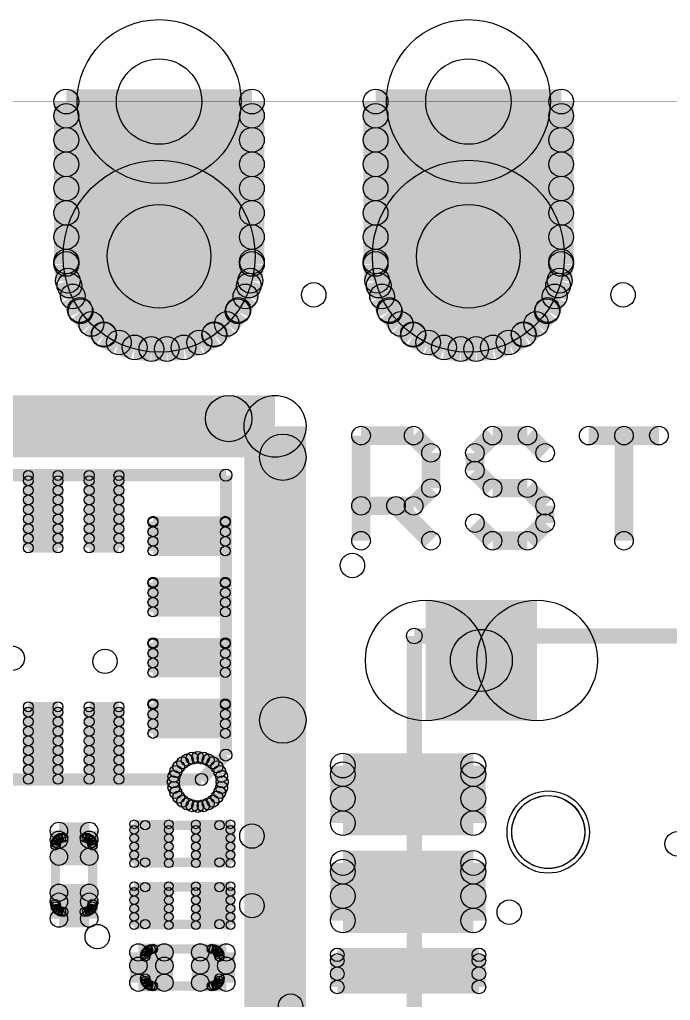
# Model space of a CAD drawing. Extents: x 0 to 126, y 0 to 22.
# Drawn here: x 17.71 to 23.06, y 11.68 to 19.74 of the extents above; entities that cross this region are included whole.
import ezdxf

# ---------------------------------------------------------------- set-up
doc = ezdxf.new("R2010")
doc.units = 0
doc.layers.get('0').update_dxf_attribs({"linetype": 'CONTINUOUS'})
for name, color, linetype in [('SEEEDSTUDIOXIAONRF52840V1_1_GTO', 10, 'CONTINUOUS'), ('SEEEDSTUDIOXIAONRF52840V1_1_GTS', 9, 'CONTINUOUS'), ('SEEEDSTUDIOXIAONRF52840V1_1_TXT', 12, 'CONTINUOUS')]:
    doc.layers.add(name, color=color, linetype=linetype)

# ---------------------------------------------------------------- blocks, each defined once
blk = doc.blocks.new('ROUND_5')
blk.add_circle((0, 0), 0.254)
blk = doc.blocks.new('ROUND_2')
blk.add_circle((0, 0), 0)
blk = doc.blocks.new('ROUND_19')
blk.add_circle((0, 0), 0.0762)
blk = doc.blocks.new('ROUND_3')
blk.add_circle((0, 0), 0.0635)
blk = doc.blocks.new('ROUND_35')
blk.add_circle((0, 0), 0.0381)
blk = doc.blocks.new('ROUND_62')
blk.add_circle((0, 0), 0.0495)
blk = doc.blocks.new('ROUND_22')
blk.add_circle((0, 0), 0.3378)
blk = doc.blocks.new('ROUND_26')
blk.add_circle((0, 0), 0.7887)
blk = doc.blocks.new('ROUND_27')
blk.add_circle((0, 0), 0.6731)
blk = doc.blocks.new('ROUND_59')
blk.add_circle((0, 0), 0.1905)
blk = doc.blocks.new('ROUND_67')
blk.add_circle((0, 0), 0.0356)
blk = doc.blocks.new('ROUND_68')
blk.add_circle((0, 0), 0.0711)
blk = doc.blocks.new('ROUND_78')
blk.add_circle((0, 0), 0.0406)
blk = doc.blocks.new('ROUND_18')
blk.add_circle((0, 0), 0.1016)
blk = doc.blocks.new('ROUND_34')
blk.add_circle((0, 0), 0.0559)
blk = doc.blocks.new('ROUND_24')
blk.add_circle((0, 0), 0.4953)
blk = doc.blocks.new('ROUND_85')
blk.add_circle((0, 0), 0.1003)
blk = doc.blocks.new('ROUND_53')
blk.add_circle((0, 0), 0.2997)
blk = doc.blocks.new('ROUND_86')
blk.add_circle((0, 0), 0.3505)
blk = doc.blocks.new('ROUND_87')
blk.add_circle((0, 0), 0.4254)

msp = doc.modelspace()

# ---------------------------------------------------------------- linework, layer by layer
at = {"layer": 'SEEEDSTUDIOXIAONRF52840V1_1_GTO'}
for points, const_width in [([(24.892, 19.0627), (7.747, 19.0627)], 0.00254), ([(19.812, 16.3957), (9.271, 16.3957)], 0.508), ([(19.812, 3.9497), (19.812, 16.3957)], 0.508), ([(20.51812, 15.4559), (20.51812, 16.3195)], 0.1524), ([(20.51812, 16.3195), (20.94992, 16.3195)], 0.1524), ([(20.94992, 16.3195), (21.09216, 16.17726)], 0.1524), ([(21.59762, 16.3195), (21.45284, 16.17726)], 0.1524), ([(21.88464, 16.3195), (21.59762, 16.3195)], 0.1524), ([(22.02942, 16.17726), (21.88464, 16.3195)], 0.1524), ([(22.96414, 16.3195), (22.38756, 16.3195)], 0.1524), ([(22.67712, 15.4559), (22.67712, 16.3195)], 0.1524), ([(21.09216, 16.17726), (21.09216, 15.8877)], 0.1524), ([(21.45284, 16.17726), (21.45284, 16.03248)], 0.1524), ([(16.40586, 15.99438), (19.40814, 15.99438)], 0.09906), ([(19.40814, 15.99438), (19.40814, 13.69568)], 0.09906), ([(21.45284, 16.03248), (21.59762, 15.8877)], 0.1524), ([(21.09216, 15.8877), (20.94992, 15.74292)], 0.1524), ([(21.59762, 15.8877), (21.88464, 15.8877)], 0.1524), ([(21.88464, 15.8877), (22.02942, 15.74292)], 0.1524), ([(20.94992, 15.74292), (20.51812, 15.74292)], 0.1524), ([(21.09216, 15.4559), (20.80514, 15.74292)], 0.1524), ([(22.02942, 15.74292), (22.02942, 15.60068)], 0.1524), ([(21.59762, 15.4559), (21.45284, 15.60068)], 0.1524), ([(22.02942, 15.60068), (21.88464, 15.4559)], 0.1524), ([(21.88464, 15.4559), (21.59762, 15.4559)], 0.1524), ([(28.30576, 14.67358), (20.955, 14.67358)], 0.127), ([(20.955, 14.67358), (20.955, 5.67182)], 0.127), ([(19.05254, 13.63218), (19.09064, 13.65504)], 0.09906), ([(19.09064, 13.65504), (19.13128, 13.67028)], 0.09906), ([(19.13128, 13.67028), (19.177, 13.67536)], 0.09906), ([(19.177, 13.67536), (19.22272, 13.67028)], 0.09906), ([(19.40814, 13.69568), (19.20748, 13.49502)], 0.09906), ([(19.22272, 13.67028), (19.26336, 13.65504)], 0.09906), ([(19.26336, 13.65504), (19.30146, 13.63218)], 0.09906), ([(18.99666, 13.56106), (19.01952, 13.59916)], 0.09906), ([(19.01952, 13.59916), (19.05254, 13.63218)], 0.09906), ([(19.30146, 13.63218), (19.33448, 13.59916)], 0.09906), ([(19.33448, 13.59916), (19.35734, 13.56106)], 0.09906), ([(19.20748, 13.49502), (16.40586, 13.49502)], 0.09906), ([(18.97634, 13.4747), (18.98142, 13.52042)], 0.09906), ([(18.98142, 13.52042), (18.99666, 13.56106)], 0.09906), ([(19.35734, 13.56106), (19.37258, 13.52042)], 0.09906), ([(19.37258, 13.52042), (19.37766, 13.4747)], 0.09906), ([(18.98142, 13.42898), (18.97634, 13.4747)], 0.09906), ([(18.99666, 13.38834), (18.98142, 13.42898)], 0.09906), ([(19.37258, 13.42898), (19.35734, 13.38834)], 0.09906), ([(19.37766, 13.4747), (19.37258, 13.42898)], 0.09906), ([(19.01952, 13.35024), (18.99666, 13.38834)], 0.09906), ([(19.05254, 13.31722), (19.01952, 13.35024)], 0.09906), ([(19.33448, 13.35024), (19.30146, 13.31722)], 0.09906), ([(19.35734, 13.38834), (19.33448, 13.35024)], 0.09906), ([(19.09064, 13.29436), (19.05254, 13.31722)], 0.09906), ([(19.13128, 13.27912), (19.09064, 13.29436)], 0.09906), ([(19.177, 13.27404), (19.13128, 13.27912)], 0.09906), ([(19.22272, 13.27912), (19.177, 13.27404)], 0.09906), ([(19.26336, 13.29436), (19.22272, 13.27912)], 0.09906), ([(19.30146, 13.31722), (19.26336, 13.29436)], 0.09906), ([(18.7452, 12.8143), (18.7452, 13.1191)], 0.0762), ([(18.7452, 13.1191), (19.3548, 13.1191)], 0.0762), ([(19.3548, 13.1191), (19.3548, 12.8143)], 0.0762), ([(18.05178, 13.01496), (18.034, 13.0048)], 0.0762), ([(18.0721, 13.0175), (18.05178, 13.01496)], 0.0762), ([(18.2499, 13.0175), (18.0721, 13.0175)], 0.0762), ([(18.27022, 13.01496), (18.2499, 13.0175)], 0.0762), ([(18.288, 13.0048), (18.27022, 13.01496)], 0.0762), ([(18.01114, 12.97432), (18.0086, 12.954)], 0.0762), ([(18.0086, 12.954), (18.0086, 12.4714)], 0.0762), ([(18.0213, 12.9921), (18.01114, 12.97432)], 0.0762), ([(18.034, 13.0048), (18.0213, 12.9921)], 0.0762), ([(18.3007, 12.9921), (18.288, 13.0048)], 0.0762), ([(18.31086, 12.97432), (18.3007, 12.9921)], 0.0762), ([(18.3134, 12.954), (18.31086, 12.97432)], 0.0762), ([(18.3134, 12.4714), (18.3134, 12.954)], 0.0762), ([(19.3548, 12.8143), (18.7452, 12.8143)], 0.0762), ([(18.7452, 12.3063), (18.7452, 12.6111)], 0.0762), ([(18.7452, 12.6111), (19.3548, 12.6111)], 0.0762), ([(19.3548, 12.6111), (19.3548, 12.3063)], 0.0762), ([(18.0086, 12.4714), (18.01114, 12.45108)], 0.0762), ([(18.01114, 12.45108), (18.0213, 12.4333)], 0.0762), ([(18.3007, 12.4333), (18.31086, 12.45108)], 0.0762), ([(18.31086, 12.45108), (18.3134, 12.4714)], 0.0762), ([(18.0213, 12.4333), (18.034, 12.4206)], 0.0762), ([(18.034, 12.4206), (18.05178, 12.41044)], 0.0762), ([(18.05178, 12.41044), (18.0721, 12.4079)], 0.0762), ([(18.0721, 12.4079), (18.2499, 12.4079)], 0.0762), ([(18.2499, 12.4079), (18.27022, 12.41044)], 0.0762), ([(18.27022, 12.41044), (18.288, 12.4206)], 0.0762), ([(18.288, 12.4206), (18.3007, 12.4333)], 0.0762), ([(19.3548, 12.3063), (18.7452, 12.3063)], 0.0762), ([(18.74774, 12.05992), (18.7452, 12.0396)], 0.0762), ([(18.7579, 12.0777), (18.74774, 12.05992)], 0.0762), ([(18.7706, 12.0904), (18.7579, 12.0777)], 0.0762), ([(18.78838, 12.10056), (18.7706, 12.0904)], 0.0762), ([(18.8087, 12.1031), (18.78838, 12.10056)], 0.0762), ([(19.2913, 12.1031), (18.8087, 12.1031)], 0.0762), ([(19.31162, 12.10056), (19.2913, 12.1031)], 0.0762), ([(19.3294, 12.0904), (19.31162, 12.10056)], 0.0762), ([(19.3421, 12.0777), (19.3294, 12.0904)], 0.0762), ([(19.35226, 12.05992), (19.3421, 12.0777)], 0.0762), ([(19.3548, 12.0396), (19.35226, 12.05992)], 0.0762), ([(18.7452, 12.0396), (18.7452, 11.8618)], 0.0762), ([(19.3548, 11.8618), (19.3548, 12.0396)], 0.0762), ([(18.7452, 11.8618), (18.74774, 11.84148)], 0.0762), ([(18.74774, 11.84148), (18.7579, 11.8237)], 0.0762), ([(18.7579, 11.8237), (18.7706, 11.811)], 0.0762), ([(18.7706, 11.811), (18.78838, 11.80084)], 0.0762), ([(19.31162, 11.80084), (19.3294, 11.811)], 0.0762), ([(19.3294, 11.811), (19.3421, 11.8237)], 0.0762), ([(19.3421, 11.8237), (19.35226, 11.84148)], 0.0762), ([(19.35226, 11.84148), (19.3548, 11.8618)], 0.0762), ([(18.78838, 11.80084), (18.8087, 11.7983)], 0.0762), ([(18.8087, 11.7983), (19.2913, 11.7983)], 0.0762), ([(19.2913, 11.7983), (19.31162, 11.80084)], 0.0762)]:
    msp.add_lwpolyline(points, dxfattribs=dict(at, const_width=const_width))
for points in [[(21.82876, 13.26134), (21.86686, 13.2969)], [(21.86686, 13.2969), (21.91258, 13.32738)], [(21.91258, 13.32738), (21.96338, 13.3477)], [(21.96338, 13.3477), (22.01418, 13.3604)], [(22.01418, 13.3604), (22.06752, 13.36294)], [(22.06752, 13.36294), (22.12086, 13.35532)], [(22.12086, 13.35532), (22.17166, 13.34008)], [(22.17166, 13.34008), (22.21992, 13.31214)], [(22.21992, 13.31214), (22.2631, 13.27912)], [(21.77542, 13.16736), (21.79828, 13.21816)], [(21.79828, 13.21816), (21.82876, 13.26134)], [(22.2631, 13.27912), (22.29612, 13.23848)], [(22.29612, 13.23848), (22.32406, 13.19276)], [(21.76018, 13.11656), (21.77542, 13.16736)], [(22.32406, 13.19276), (22.34438, 13.14196)], [(22.34438, 13.14196), (22.35454, 13.09116)], [(21.7551, 13.06322), (21.76018, 13.11656)], [(21.76018, 13.00988), (21.7551, 13.06322)], [(22.35454, 13.09116), (22.35454, 13.03528)], [(21.77542, 12.95908), (21.76018, 13.00988)], [(22.34438, 12.98448), (22.32406, 12.93368)], [(22.35454, 13.03528), (22.34438, 12.98448)], [(21.79828, 12.90828), (21.77542, 12.95908)], [(21.82876, 12.8651), (21.79828, 12.90828)], [(22.29612, 12.88796), (22.2631, 12.84732)], [(22.32406, 12.93368), (22.29612, 12.88796)], [(21.86686, 12.82954), (21.82876, 12.8651)], [(21.91258, 12.79906), (21.86686, 12.82954)], [(22.21992, 12.8143), (22.17166, 12.78636)], [(22.2631, 12.84732), (22.21992, 12.8143)], [(21.96338, 12.77874), (21.91258, 12.79906)], [(22.01418, 12.76604), (21.96338, 12.77874)], [(22.06752, 12.7635), (22.01418, 12.76604)], [(22.12086, 12.77112), (22.06752, 12.7635)], [(22.17166, 12.78636), (22.12086, 12.77112)]]:
    msp.add_lwpolyline(points, dxfattribs=at)
at = {"layer": 'SEEEDSTUDIOXIAONRF52840V1_1_GTS'}
for points, const_width in [([(19.6215, 19.0627), (18.0975, 19.0627)], 0.2032), ([(18.0975, 19.0627), (18.0975, 17.7292)], 0.2032), ([(19.6215, 17.7292), (19.6215, 19.0627)], 0.2032), ([(22.1615, 19.0627), (20.6375, 19.0627)], 0.2032), ([(20.6375, 19.0627), (20.6375, 17.7292)], 0.2032), ([(22.1615, 17.7292), (22.1615, 19.0627)], 0.2032), ([(24.892, 19.0627), (7.747, 19.0627)], 0.00254), ([(18.0975, 18.94586), (19.6215, 18.94586)], 0.2032), ([(22.1615, 18.94586), (20.6375, 18.94586)], 0.2032), ([(19.6215, 18.74774), (18.0975, 18.74774)], 0.2032), ([(20.6375, 18.74774), (22.1615, 18.74774)], 0.2032), ([(18.0975, 18.54708), (19.6215, 18.54708)], 0.2032), ([(22.1615, 18.54708), (20.6375, 18.54708)], 0.2032), ([(19.6215, 18.34896), (18.0975, 18.34896)], 0.2032), ([(20.6375, 18.34896), (22.1615, 18.34896)], 0.2032), ([(18.0975, 18.1483), (19.6215, 18.1483)], 0.2032), ([(22.1615, 18.1483), (20.6375, 18.1483)], 0.2032), ([(19.6215, 17.95018), (18.0975, 17.95018)], 0.2032), ([(20.6375, 17.95018), (22.1615, 17.95018)], 0.2032), ([(18.0975, 17.74952), (19.6215, 17.74952)], 0.2032), ([(18.0975, 17.7292), (18.1102, 17.59204)], 0.2032), ([(19.6088, 17.59204), (19.6215, 17.7292)], 0.2032), ([(22.1615, 17.74952), (20.6375, 17.74952)], 0.2032), ([(20.6375, 17.7292), (20.6502, 17.59204)], 0.2032), ([(22.1488, 17.59204), (22.1615, 17.7292)], 0.2032), ([(18.1102, 17.59204), (18.15084, 17.4625)], 0.2032), ([(19.5961, 17.5514), (18.1229, 17.5514)], 0.2032), ([(19.56816, 17.4625), (19.6088, 17.59204)], 0.2032), ([(20.6502, 17.59204), (20.69084, 17.4625)], 0.2032), ([(20.6629, 17.5514), (22.1361, 17.5514)], 0.2032), ([(22.10816, 17.4625), (22.1488, 17.59204)], 0.2032), ([(18.15084, 17.4625), (18.21434, 17.34058)], 0.2032), ([(19.50466, 17.34058), (19.56816, 17.4625)], 0.2032), ([(20.69084, 17.4625), (20.75434, 17.34058)], 0.2032), ([(22.04466, 17.34058), (22.10816, 17.4625)], 0.2032), ([(18.20926, 17.35074), (19.50974, 17.35074)], 0.2032), ([(18.21434, 17.34058), (18.30324, 17.23644)], 0.2032), ([(19.41576, 17.23644), (19.50466, 17.34058)], 0.2032), ([(22.04974, 17.35074), (20.74926, 17.35074)], 0.2032), ([(20.75434, 17.34058), (20.84324, 17.23644)], 0.2032), ([(21.95576, 17.23644), (22.04466, 17.34058)], 0.2032), ([(18.30324, 17.23644), (18.40738, 17.14754)], 0.2032), ([(19.31162, 17.14754), (19.41576, 17.23644)], 0.2032), ([(20.84324, 17.23644), (20.94738, 17.14754)], 0.2032), ([(21.85162, 17.14754), (21.95576, 17.23644)], 0.2032), ([(19.31416, 17.15262), (18.40484, 17.15262)], 0.2032), ([(18.40738, 17.14754), (18.5293, 17.08404)], 0.2032), ([(19.1897, 17.08404), (19.31162, 17.14754)], 0.2032), ([(20.94484, 17.15262), (21.85416, 17.15262)], 0.2032), ([(20.94738, 17.14754), (21.0693, 17.08404)], 0.2032), ([(21.7297, 17.08404), (21.85162, 17.14754)], 0.2032), ([(18.5293, 17.08404), (18.65884, 17.0434)], 0.2032), ([(19.06016, 17.0434), (19.1897, 17.08404)], 0.2032), ([(21.0693, 17.08404), (21.19884, 17.0434)], 0.2032), ([(21.60016, 17.0434), (21.7297, 17.08404)], 0.2032), ([(18.65884, 17.0434), (18.796, 17.0307)], 0.2032), ([(18.796, 17.0307), (18.923, 17.0307)], 0.2032), ([(18.923, 17.0307), (19.06016, 17.0434)], 0.2032), ([(21.19884, 17.0434), (21.336, 17.0307)], 0.2032), ([(21.336, 17.0307), (21.463, 17.0307)], 0.2032), ([(21.463, 17.0307), (21.60016, 17.0434)], 0.2032), ([(16.51, 16.4592), (19.431, 16.4592)], 0.381), ([(19.8755, 16.1417), (19.8755, 13.9827)], 0.381), ([(17.78508, 15.99184), (17.78508, 15.39748)], 0.08128), ([(17.78508, 15.99184), (18.02892, 15.99184)], 0.08128), ([(18.02892, 15.99184), (18.02892, 15.39748)], 0.08128), ([(18.28546, 15.39748), (18.28546, 15.99184)], 0.08128), ([(18.28546, 15.99184), (18.5293, 15.99184)], 0.08128), ([(18.5293, 15.99184), (18.5293, 15.39748)], 0.08128), ([(17.78508, 15.94866), (18.02892, 15.94866)], 0.08128), ([(18.28546, 15.94866), (18.5293, 15.94866)], 0.08128), ([(18.02892, 15.86992), (17.78508, 15.86992)], 0.08128), ([(18.5293, 15.86992), (18.28546, 15.86992)], 0.08128), ([(17.78508, 15.79118), (18.02892, 15.79118)], 0.08128), ([(18.28546, 15.79118), (18.5293, 15.79118)], 0.08128), ([(18.02892, 15.71244), (17.78508, 15.71244)], 0.08128), ([(18.5293, 15.71244), (18.28546, 15.71244)], 0.08128), ([(17.78508, 15.6337), (18.02892, 15.6337)], 0.08128), ([(18.28546, 15.6337), (18.5293, 15.6337)], 0.08128), ([(19.40306, 15.61592), (18.8087, 15.61592)], 0.08128), ([(18.8087, 15.37208), (18.8087, 15.61592)], 0.08128), ([(18.8087, 15.6083), (19.40306, 15.6083)], 0.08128), ([(19.40306, 15.61592), (19.40306, 15.37208)], 0.08128), ([(18.02892, 15.55496), (17.78508, 15.55496)], 0.08128), ([(18.5293, 15.55496), (18.28546, 15.55496)], 0.08128), ([(19.40306, 15.52956), (18.8087, 15.52956)], 0.08128), ([(17.78508, 15.47622), (18.02892, 15.47622)], 0.08128), ([(18.28546, 15.47622), (18.5293, 15.47622)], 0.08128), ([(18.8087, 15.45082), (19.40306, 15.45082)], 0.08128), ([(18.02892, 15.39748), (17.78508, 15.39748)], 0.08128), ([(18.5293, 15.39748), (18.28546, 15.39748)], 0.08128), ([(19.40306, 15.37208), (18.8087, 15.37208)], 0.08128), ([(19.40306, 15.11554), (18.8087, 15.11554)], 0.08128), ([(18.8087, 14.8717), (18.8087, 15.11554)], 0.08128), ([(18.8087, 15.10792), (19.40306, 15.10792)], 0.08128), ([(19.40306, 15.11554), (19.40306, 14.8717)], 0.08128), ([(19.40306, 15.02918), (18.8087, 15.02918)], 0.08128), ([(18.8087, 14.95044), (19.40306, 14.95044)], 0.08128), ([(19.40306, 14.8717), (18.8087, 14.8717)], 0.08128), ([(21.96338, 14.47292), (21.04898, 14.47292)], 0.9906), ([(19.40306, 14.6177), (18.8087, 14.6177)], 0.08128), ([(18.8087, 14.37386), (18.8087, 14.6177)], 0.08128), ([(18.8087, 14.61008), (19.40306, 14.61008)], 0.08128), ([(19.40306, 14.6177), (19.40306, 14.37386)], 0.08128), ([(19.40306, 14.53134), (18.8087, 14.53134)], 0.08128), ([(18.8087, 14.4526), (19.40306, 14.4526)], 0.08128), ([(19.40306, 14.37386), (18.8087, 14.37386)], 0.08128), ([(17.78508, 14.09192), (17.78508, 13.49756)], 0.08128), ([(17.78508, 14.09192), (18.02892, 14.09192)], 0.08128), ([(18.02892, 14.09192), (18.02892, 13.49756)], 0.08128), ([(18.28546, 14.09192), (18.28546, 13.49756)], 0.08128), ([(18.28546, 14.09192), (18.5293, 14.09192)], 0.08128), ([(18.5293, 14.09192), (18.5293, 13.49756)], 0.08128), ([(18.8087, 14.11732), (19.40306, 14.11732)], 0.08128), ([(18.8087, 13.87348), (18.8087, 14.11732)], 0.08128), ([(18.8087, 14.1097), (19.40306, 14.1097)], 0.08128), ([(19.40306, 14.11732), (19.40306, 13.87348)], 0.08128), ([(17.78508, 14.04874), (18.02892, 14.04874)], 0.08128), ([(18.28546, 14.04874), (18.5293, 14.04874)], 0.08128), ([(19.40306, 14.03096), (18.8087, 14.03096)], 0.08128), ([(18.02892, 13.97), (17.78508, 13.97)], 0.08128), ([(18.5293, 13.97), (18.28546, 13.97)], 0.08128), ([(18.8087, 13.95222), (19.40306, 13.95222)], 0.08128), ([(17.78508, 13.89126), (18.02892, 13.89126)], 0.08128), ([(18.28546, 13.89126), (18.5293, 13.89126)], 0.08128), ([(19.40306, 13.87348), (18.8087, 13.87348)], 0.08128), ([(18.02892, 13.81252), (17.78508, 13.81252)], 0.08128), ([(17.78508, 13.73378), (18.02892, 13.73378)], 0.08128), ([(18.5293, 13.81252), (18.28546, 13.81252)], 0.08128), ([(18.28546, 13.73378), (18.5293, 13.73378)], 0.08128), ([(18.02892, 13.65504), (17.78508, 13.65504)], 0.08128), ([(18.5293, 13.65504), (18.28546, 13.65504)], 0.08128), ([(21.44014, 13.60932), (20.36826, 13.60932)], 0.2032), ([(20.36826, 13.13688), (20.36826, 13.60932)], 0.2032), ([(21.44014, 13.60932), (21.44014, 13.13688)], 0.2032), ([(17.78508, 13.5763), (18.02892, 13.5763)], 0.08128), ([(18.28546, 13.5763), (18.5293, 13.5763)], 0.08128), ([(21.44014, 13.5382), (20.36826, 13.5382)], 0.2032), ([(18.02892, 13.49756), (17.78508, 13.49756)], 0.08128), ([(18.5293, 13.49756), (18.28546, 13.49756)], 0.08128), ([(20.36826, 13.33754), (21.44014, 13.33754)], 0.2032), ([(21.44014, 13.13688), (20.36826, 13.13688)], 0.2032), ([(18.03654, 12.86002), (18.03654, 13.07338)], 0.14224), ([(18.03654, 13.07338), (18.28546, 13.07338)], 0.14224), ([(18.28546, 13.07338), (18.28546, 12.86002)], 0.14224), ([(18.65376, 12.80668), (18.65376, 13.12672)], 0.07112), ([(18.65376, 13.12672), (18.93824, 13.12672)], 0.07112), ([(18.93824, 13.12672), (18.93824, 12.80668)], 0.07112), ([(19.16176, 12.80668), (19.16176, 13.12672)], 0.07112), ([(19.16176, 13.12672), (19.44624, 13.12672)], 0.07112), ([(19.44624, 13.12672), (19.44624, 12.80668)], 0.07112), ([(18.28546, 12.99972), (18.03654, 12.99972)], 0.14224), ([(18.65376, 13.081), (18.93824, 13.081)], 0.07112), ([(19.16176, 13.081), (19.44624, 13.081)], 0.07112), ([(18.93824, 13.01242), (18.65376, 13.01242)], 0.07112), ([(18.65376, 12.94384), (18.93824, 12.94384)], 0.07112), ([(19.44624, 13.01242), (19.16176, 13.01242)], 0.07112), ([(19.16176, 12.94384), (19.44624, 12.94384)], 0.07112), ([(18.28546, 12.86002), (18.03654, 12.86002)], 0.14224), ([(18.93824, 12.87526), (18.65376, 12.87526)], 0.07112), ([(19.44624, 12.87526), (19.16176, 12.87526)], 0.07112), ([(20.36826, 12.80922), (21.44014, 12.80922)], 0.2032), ([(20.36826, 12.33678), (20.36826, 12.80922)], 0.2032), ([(21.44014, 12.80922), (21.44014, 12.33678)], 0.2032), ([(18.93824, 12.80668), (18.65376, 12.80668)], 0.07112), ([(19.16176, 12.80668), (19.44624, 12.80668)], 0.07112), ([(21.44014, 12.7381), (20.36826, 12.7381)], 0.2032), ([(18.65376, 12.29868), (18.65376, 12.61872)], 0.07112), ([(18.65376, 12.61872), (18.93824, 12.61872)], 0.07112), ([(18.93824, 12.61872), (18.93824, 12.29868)], 0.07112), ([(19.16176, 12.29868), (19.16176, 12.61872)], 0.07112), ([(19.16176, 12.61872), (19.44624, 12.61872)], 0.07112), ([(19.44624, 12.61872), (19.44624, 12.29868)], 0.07112), ([(18.03654, 12.35202), (18.03654, 12.56538)], 0.14224), ([(18.03654, 12.56538), (18.28546, 12.56538)], 0.14224), ([(18.28546, 12.56538), (18.28546, 12.35202)], 0.14224), ([(18.65376, 12.573), (18.93824, 12.573)], 0.07112), ([(19.16176, 12.573), (19.44624, 12.573)], 0.07112), ([(20.36826, 12.53744), (21.44014, 12.53744)], 0.2032), ([(18.28546, 12.49172), (18.03654, 12.49172)], 0.14224), ([(18.93824, 12.50442), (18.65376, 12.50442)], 0.07112), ([(19.44624, 12.50442), (19.16176, 12.50442)], 0.07112), ([(18.28546, 12.35202), (18.03654, 12.35202)], 0.14224), ([(18.65376, 12.43584), (18.93824, 12.43584)], 0.07112), ([(19.16176, 12.43584), (19.44624, 12.43584)], 0.07112), ([(21.44014, 12.33678), (20.36826, 12.33678)], 0.2032), ([(18.93824, 12.36726), (18.65376, 12.36726)], 0.07112), ([(18.93824, 12.29868), (18.65376, 12.29868)], 0.07112), ([(19.44624, 12.36726), (19.16176, 12.36726)], 0.07112), ([(19.16176, 12.29868), (19.44624, 12.29868)], 0.07112), ([(18.68932, 11.82624), (18.68932, 12.07516)], 0.14224), ([(18.68932, 12.07516), (18.90268, 12.07516)], 0.14224), ([(18.90268, 12.07516), (18.90268, 11.82624)], 0.14224), ([(19.19732, 11.82624), (19.19732, 12.07516)], 0.14224), ([(19.19732, 12.07516), (19.41068, 12.07516)], 0.14224), ([(19.41068, 12.07516), (19.41068, 11.82624)], 0.14224), ([(20.32254, 12.05484), (21.48586, 12.05484)], 0.11176), ([(20.32254, 11.79068), (20.32254, 12.05484)], 0.11176), ([(21.48586, 12.05484), (21.48586, 11.79068)], 0.11176), ([(18.90268, 11.96594), (18.68932, 11.96594)], 0.14224), ([(19.41068, 11.96594), (19.19732, 11.96594)], 0.14224), ([(21.48586, 12.00912), (20.32254, 12.00912)], 0.11176), ([(20.32254, 11.8999), (21.48586, 11.8999)], 0.11176), ([(18.68932, 11.82624), (18.90268, 11.82624)], 0.14224), ([(19.19732, 11.82624), (19.41068, 11.82624)], 0.14224), ([(21.48586, 11.79068), (20.32254, 11.79068)], 0.11176)]:
    msp.add_lwpolyline(points, dxfattribs=dict(at, const_width=const_width))
for points in [[(21.82876, 13.26134), (21.86686, 13.2969)], [(21.86686, 13.2969), (21.91258, 13.32738)], [(21.91258, 13.32738), (21.96338, 13.3477)], [(21.96338, 13.3477), (22.01418, 13.3604)], [(22.01418, 13.3604), (22.06752, 13.36294)], [(22.06752, 13.36294), (22.12086, 13.35532)], [(22.12086, 13.35532), (22.17166, 13.34008)], [(22.17166, 13.34008), (22.21992, 13.31214)], [(22.21992, 13.31214), (22.2631, 13.27912)], [(21.77542, 13.16736), (21.79828, 13.21816)], [(21.79828, 13.21816), (21.82876, 13.26134)], [(22.2631, 13.27912), (22.29612, 13.23848)], [(22.29612, 13.23848), (22.32406, 13.19276)], [(21.76018, 13.11656), (21.77542, 13.16736)], [(22.32406, 13.19276), (22.34438, 13.14196)], [(22.34438, 13.14196), (22.35454, 13.09116)], [(21.7551, 13.06322), (21.76018, 13.11656)], [(21.76018, 13.00988), (21.7551, 13.06322)], [(22.35454, 13.09116), (22.35454, 13.03528)], [(21.77542, 12.95908), (21.76018, 13.00988)], [(22.34438, 12.98448), (22.32406, 12.93368)], [(22.35454, 13.03528), (22.34438, 12.98448)], [(21.79828, 12.90828), (21.77542, 12.95908)], [(21.82876, 12.8651), (21.79828, 12.90828)], [(22.29612, 12.88796), (22.2631, 12.84732)], [(22.32406, 12.93368), (22.29612, 12.88796)], [(21.86686, 12.82954), (21.82876, 12.8651)], [(21.91258, 12.79906), (21.86686, 12.82954)], [(22.21992, 12.8143), (22.17166, 12.78636)], [(22.2631, 12.84732), (22.21992, 12.8143)], [(21.96338, 12.77874), (21.91258, 12.79906)], [(22.01418, 12.76604), (21.96338, 12.77874)], [(22.06752, 12.7635), (22.01418, 12.76604)], [(22.12086, 12.77112), (22.06752, 12.7635)], [(22.17166, 12.78636), (22.12086, 12.77112)]]:
    msp.add_lwpolyline(points, dxfattribs=at)

# ---------------------------------------------------------------- block references
at = {"layer": 'SEEEDSTUDIOXIAONRF52840V1_1_GTO'}
for name, p in [('ROUND_5', (19.812, 16.3957)), ('ROUND_19', (20.51812, 16.3195)), ('ROUND_19', (20.94992, 16.3195)), ('ROUND_19', (21.59762, 16.3195)), ('ROUND_19', (21.88464, 16.3195)), ('ROUND_19', (22.38756, 16.3195)), ('ROUND_19', (22.67712, 16.3195)), ('ROUND_19', (22.96414, 16.3195)), ('ROUND_19', (21.09216, 16.17726)), ('ROUND_19', (21.45284, 16.17726)), ('ROUND_19', (22.02942, 16.17726)), ('ROUND_62', (19.40814, 15.99438)), ('ROUND_19', (21.45284, 16.03248)), ('ROUND_19', (21.09216, 15.8877)), ('ROUND_19', (21.59762, 15.8877)), ('ROUND_19', (21.88464, 15.8877)), ('ROUND_19', (20.51812, 15.74292)), ('ROUND_19', (20.80514, 15.74292)), ('ROUND_19', (20.94992, 15.74292)), ('ROUND_19', (20.94992, 15.74292)), ('ROUND_19', (22.02942, 15.74292)), ('ROUND_19', (21.45284, 15.60068)), ('ROUND_19', (22.02942, 15.60068)), ('ROUND_19', (20.51812, 15.4559)), ('ROUND_19', (21.09216, 15.4559)), ('ROUND_19', (21.59762, 15.4559)), ('ROUND_19', (21.88464, 15.4559)), ('ROUND_19', (22.67712, 15.4559)), ('ROUND_3', (20.955, 14.67358)), ('ROUND_62', (19.09064, 13.65504)), ('ROUND_62', (19.13128, 13.67028)), ('ROUND_62', (19.177, 13.67536)), ('ROUND_62', (19.22272, 13.67028)), ('ROUND_62', (19.26336, 13.65504)), ('ROUND_62', (19.40814, 13.69568)), ('ROUND_62', (19.01952, 13.59916)), ('ROUND_62', (19.05254, 13.63218)), ('ROUND_62', (19.30146, 13.63218)), ('ROUND_62', (19.33448, 13.59916)), ('ROUND_62', (18.98142, 13.52042)), ('ROUND_62', (18.99666, 13.56106)), ('ROUND_62', (19.20748, 13.49502)), ('ROUND_62', (19.35734, 13.56106)), ('ROUND_62', (19.37258, 13.52042)), ('ROUND_62', (18.97634, 13.4747)), ('ROUND_62', (18.97634, 13.4747)), ('ROUND_62', (18.98142, 13.42898)), ('ROUND_62', (19.37258, 13.42898)), ('ROUND_62', (19.37766, 13.4747)), ('ROUND_62', (18.99666, 13.38834)), ('ROUND_62', (19.01952, 13.35024)), ('ROUND_62', (19.33448, 13.35024)), ('ROUND_62', (19.35734, 13.38834)), ('ROUND_2', (22.06752, 13.36294)), ('ROUND_2', (22.01418, 13.3604)), ('ROUND_2', (22.12086, 13.35532)), ('ROUND_2', (21.96338, 13.3477)), ('ROUND_2', (22.17166, 13.34008)), ('ROUND_2', (21.91258, 13.32738)), ('ROUND_2', (22.21992, 13.31214)), ('ROUND_2', (21.86686, 13.2969)), ('ROUND_62', (19.05254, 13.31722)), ('ROUND_62', (19.09064, 13.29436)), ('ROUND_62', (19.13128, 13.27912)), ('ROUND_62', (19.177, 13.27404)), ('ROUND_62', (19.22272, 13.27912)), ('ROUND_62', (19.26336, 13.29436)), ('ROUND_62', (19.30146, 13.31722)), ('ROUND_2', (22.2631, 13.27912)), ('ROUND_2', (21.82876, 13.26134)), ('ROUND_2', (22.29612, 13.23848)), ('ROUND_2', (21.79828, 13.21816)), ('ROUND_2', (22.32406, 13.19276)), ('ROUND_2', (21.77542, 13.16736)), ('ROUND_2', (22.34438, 13.14196)), ('ROUND_35', (18.7452, 13.1191)), ('ROUND_35', (19.3548, 13.1191)), ('ROUND_2', (21.76018, 13.11656)), ('ROUND_2', (22.35454, 13.09116)), ('ROUND_2', (21.7551, 13.06322)), ('ROUND_2', (21.7551, 13.06322)), ('ROUND_35', (18.05178, 13.01496)), ('ROUND_35', (18.0721, 13.0175)), ('ROUND_35', (18.2499, 13.0175)), ('ROUND_35', (18.27022, 13.01496)), ('ROUND_2', (22.35454, 13.03528)), ('ROUND_2', (21.76018, 13.00988)), ('ROUND_2', (22.34438, 12.98448)), ('ROUND_35', (18.0086, 12.954)), ('ROUND_35', (18.01114, 12.97432)), ('ROUND_35', (18.0213, 12.9921)), ('ROUND_35', (18.034, 13.0048)), ('ROUND_35', (18.288, 13.0048)), ('ROUND_35', (18.3007, 12.9921)), ('ROUND_35', (18.31086, 12.97432)), ('ROUND_35', (18.3134, 12.954)), ('ROUND_2', (21.77542, 12.95908)), ('ROUND_2', (22.32406, 12.93368)), ('ROUND_2', (21.79828, 12.90828)), ('ROUND_2', (22.29612, 12.88796)), ('ROUND_2', (21.82876, 12.8651)), ('ROUND_2', (22.2631, 12.84732)), ('ROUND_2', (21.86686, 12.82954)), ('ROUND_2', (22.21992, 12.8143)), ('ROUND_35', (18.7452, 12.8143)), ('ROUND_35', (18.7452, 12.8143)), ('ROUND_35', (19.3548, 12.8143)), ('ROUND_2', (21.91258, 12.79906)), ('ROUND_2', (22.17166, 12.78636)), ('ROUND_2', (21.96338, 12.77874)), ('ROUND_2', (22.12086, 12.77112)), ('ROUND_2', (22.01418, 12.76604)), ('ROUND_2', (22.06752, 12.7635)), ('ROUND_35', (18.7452, 12.6111)), ('ROUND_35', (19.3548, 12.6111)), ('ROUND_35', (18.0086, 12.4714)), ('ROUND_35', (18.01114, 12.45108)), ('ROUND_35', (18.31086, 12.45108)), ('ROUND_35', (18.3134, 12.4714)), ('ROUND_35', (18.3134, 12.4714)), ('ROUND_35', (18.0213, 12.4333)), ('ROUND_35', (18.034, 12.4206)), ('ROUND_35', (18.05178, 12.41044)), ('ROUND_35', (18.0721, 12.4079)), ('ROUND_35', (18.2499, 12.4079)), ('ROUND_35', (18.27022, 12.41044)), ('ROUND_35', (18.288, 12.4206)), ('ROUND_35', (18.3007, 12.4333)), ('ROUND_35', (18.7452, 12.3063)), ('ROUND_35', (18.7452, 12.3063)), ('ROUND_35', (19.3548, 12.3063)), ('ROUND_35', (18.74774, 12.05992)), ('ROUND_35', (18.7579, 12.0777)), ('ROUND_35', (18.7706, 12.0904)), ('ROUND_35', (18.78838, 12.10056)), ('ROUND_35', (18.8087, 12.1031)), ('ROUND_35', (19.2913, 12.1031)), ('ROUND_35', (19.31162, 12.10056)), ('ROUND_35', (19.3294, 12.0904)), ('ROUND_35', (19.3421, 12.0777)), ('ROUND_35', (19.35226, 12.05992)), ('ROUND_35', (18.7452, 12.0396)), ('ROUND_35', (19.3548, 12.0396)), ('ROUND_35', (18.7452, 11.8618)), ('ROUND_35', (18.74774, 11.84148)), ('ROUND_35', (18.7579, 11.8237)), ('ROUND_35', (18.7706, 11.811)), ('ROUND_35', (19.3294, 11.811)), ('ROUND_35', (19.3421, 11.8237)), ('ROUND_35', (19.35226, 11.84148)), ('ROUND_35', (19.3548, 11.8618)), ('ROUND_35', (18.78838, 11.80084)), ('ROUND_35', (18.8087, 11.7983)), ('ROUND_35', (18.8087, 11.7983)), ('ROUND_35', (19.2913, 11.7983)), ('ROUND_35', (19.31162, 11.80084))]:
    msp.add_blockref(name, p, dxfattribs=at)
at = {"layer": 'SEEEDSTUDIOXIAONRF52840V1_1_GTS'}
for name, p in [('ROUND_27', (18.8595, 19.0627)), ('ROUND_27', (21.3995, 19.0627)), ('ROUND_18', (18.0975, 19.0627)), ('ROUND_18', (19.6215, 19.0627)), ('ROUND_18', (19.6215, 19.0627)), ('ROUND_18', (20.6375, 19.0627)), ('ROUND_18', (22.1615, 19.0627)), ('ROUND_18', (18.0975, 18.94586)), ('ROUND_18', (19.6215, 18.94586)), ('ROUND_18', (20.6375, 18.94586)), ('ROUND_18', (22.1615, 18.94586)), ('ROUND_18', (18.0975, 18.74774)), ('ROUND_18', (19.6215, 18.74774)), ('ROUND_18', (20.6375, 18.74774)), ('ROUND_18', (22.1615, 18.74774)), ('ROUND_18', (18.0975, 18.54708)), ('ROUND_18', (19.6215, 18.54708)), ('ROUND_18', (20.6375, 18.54708)), ('ROUND_18', (22.1615, 18.54708)), ('ROUND_26', (18.8595, 17.7927)), ('ROUND_26', (21.3995, 17.7927)), ('ROUND_18', (18.0975, 18.34896)), ('ROUND_18', (19.6215, 18.34896)), ('ROUND_18', (20.6375, 18.34896)), ('ROUND_18', (22.1615, 18.34896)), ('ROUND_18', (18.0975, 18.1483)), ('ROUND_18', (19.6215, 18.1483)), ('ROUND_18', (20.6375, 18.1483)), ('ROUND_18', (22.1615, 18.1483)), ('ROUND_18', (18.0975, 17.95018)), ('ROUND_18', (19.6215, 17.95018)), ('ROUND_18', (20.6375, 17.95018)), ('ROUND_18', (22.1615, 17.95018)), ('ROUND_18', (18.0975, 17.74952)), ('ROUND_18', (18.0975, 17.7292)), ('ROUND_18', (19.6215, 17.74952)), ('ROUND_18', (19.6215, 17.7292)), ('ROUND_18', (20.6375, 17.74952)), ('ROUND_18', (20.6375, 17.7292)), ('ROUND_18', (22.1615, 17.74952)), ('ROUND_18', (22.1615, 17.7292)), ('ROUND_18', (18.1102, 17.59204)), ('ROUND_18', (18.1229, 17.5514)), ('ROUND_18', (19.5961, 17.5514)), ('ROUND_18', (19.6088, 17.59204)), ('ROUND_18', (20.6502, 17.59204)), ('ROUND_18', (20.6502, 17.59204)), ('ROUND_18', (20.6629, 17.5514)), ('ROUND_18', (22.1361, 17.5514)), ('ROUND_18', (22.1488, 17.59204)), ('ROUND_18', (18.15084, 17.4625)), ('ROUND_18', (19.56816, 17.4625)), ('ROUND_18', (20.69084, 17.4625)), ('ROUND_18', (22.10816, 17.4625)), ('ROUND_18', (18.20926, 17.35074)), ('ROUND_18', (18.21434, 17.34058)), ('ROUND_18', (19.50466, 17.34058)), ('ROUND_18', (19.50974, 17.35074)), ('ROUND_18', (20.74926, 17.35074)), ('ROUND_18', (20.75434, 17.34058)), ('ROUND_18', (22.04466, 17.34058)), ('ROUND_18', (22.04974, 17.35074)), ('ROUND_18', (18.30324, 17.23644)), ('ROUND_18', (19.41576, 17.23644)), ('ROUND_18', (20.84324, 17.23644)), ('ROUND_18', (21.95576, 17.23644)), ('ROUND_18', (18.40484, 17.15262)), ('ROUND_18', (18.40738, 17.14754)), ('ROUND_18', (19.31162, 17.14754)), ('ROUND_18', (19.31416, 17.15262)), ('ROUND_18', (20.94484, 17.15262)), ('ROUND_18', (20.94738, 17.14754)), ('ROUND_18', (21.85162, 17.14754)), ('ROUND_18', (21.85416, 17.15262)), ('ROUND_18', (18.5293, 17.08404)), ('ROUND_18', (19.1897, 17.08404)), ('ROUND_18', (21.0693, 17.08404)), ('ROUND_18', (21.7297, 17.08404)), ('ROUND_18', (18.65884, 17.0434)), ('ROUND_18', (18.796, 17.0307)), ('ROUND_18', (18.923, 17.0307)), ('ROUND_18', (19.06016, 17.0434)), ('ROUND_18', (21.19884, 17.0434)), ('ROUND_18', (21.336, 17.0307)), ('ROUND_18', (21.463, 17.0307)), ('ROUND_18', (21.60016, 17.0434)), ('ROUND_59', (19.431, 16.4592)), ('ROUND_59', (19.8755, 16.1417)), ('ROUND_78', (17.78508, 15.99184)), ('ROUND_78', (17.78508, 15.99184)), ('ROUND_78', (18.02892, 15.99184)), ('ROUND_78', (18.28546, 15.99184)), ('ROUND_78', (18.5293, 15.99184)), ('ROUND_78', (17.78508, 15.94866)), ('ROUND_78', (18.02892, 15.94866)), ('ROUND_78', (18.28546, 15.94866)), ('ROUND_78', (18.5293, 15.94866)), ('ROUND_78', (17.78508, 15.86992)), ('ROUND_78', (18.02892, 15.86992)), ('ROUND_78', (18.28546, 15.86992)), ('ROUND_78', (18.5293, 15.86992)), ('ROUND_78', (17.78508, 15.79118)), ('ROUND_78', (18.02892, 15.79118)), ('ROUND_78', (18.28546, 15.79118)), ('ROUND_78', (18.5293, 15.79118)), ('ROUND_78', (17.78508, 15.71244)), ('ROUND_78', (18.02892, 15.71244)), ('ROUND_78', (18.28546, 15.71244)), ('ROUND_78', (18.5293, 15.71244)), ('ROUND_78', (17.78508, 15.6337)), ('ROUND_78', (18.02892, 15.6337)), ('ROUND_78', (18.28546, 15.6337)), ('ROUND_78', (18.5293, 15.6337)), ('ROUND_78', (18.8087, 15.61592)), ('ROUND_78', (18.8087, 15.61592)), ('ROUND_78', (18.8087, 15.6083)), ('ROUND_78', (19.40306, 15.61592)), ('ROUND_78', (19.40306, 15.61592)), ('ROUND_78', (19.40306, 15.6083)), ('ROUND_78', (17.78508, 15.55496)), ('ROUND_78', (18.02892, 15.55496)), ('ROUND_78', (18.28546, 15.55496)), ('ROUND_78', (18.5293, 15.55496)), ('ROUND_78', (18.8087, 15.52956)), ('ROUND_78', (19.40306, 15.52956)), ('ROUND_78', (17.78508, 15.47622)), ('ROUND_78', (18.02892, 15.47622)), ('ROUND_78', (18.28546, 15.47622)), ('ROUND_78', (18.5293, 15.47622)), ('ROUND_78', (18.8087, 15.45082)), ('ROUND_78', (19.40306, 15.45082)), ('ROUND_78', (17.78508, 15.39748)), ('ROUND_78', (17.78508, 15.39748)), ('ROUND_78', (18.02892, 15.39748)), ('ROUND_78', (18.28546, 15.39748)), ('ROUND_78', (18.28546, 15.39748)), ('ROUND_78', (18.5293, 15.39748)), ('ROUND_78', (18.8087, 15.37208)), ('ROUND_78', (19.40306, 15.37208)), ('ROUND_78', (18.8087, 15.11554)), ('ROUND_78', (18.8087, 15.11554)), ('ROUND_78', (18.8087, 15.10792)), ('ROUND_78', (19.40306, 15.11554)), ('ROUND_78', (19.40306, 15.11554)), ('ROUND_78', (19.40306, 15.10792)), ('ROUND_78', (18.8087, 15.02918)), ('ROUND_78', (19.40306, 15.02918)), ('ROUND_78', (18.8087, 14.95044)), ('ROUND_78', (19.40306, 14.95044)), ('ROUND_78', (18.8087, 14.8717)), ('ROUND_78', (19.40306, 14.8717)), ('ROUND_24', (21.04898, 14.47292)), ('ROUND_24', (21.96338, 14.47292)), ('ROUND_78', (18.8087, 14.6177)), ('ROUND_78', (18.8087, 14.6177)), ('ROUND_78', (18.8087, 14.61008)), ('ROUND_78', (19.40306, 14.6177)), ('ROUND_78', (19.40306, 14.6177)), ('ROUND_78', (19.40306, 14.61008)), ('ROUND_78', (18.8087, 14.53134)), ('ROUND_78', (19.40306, 14.53134)), ('ROUND_78', (18.8087, 14.4526)), ('ROUND_78', (19.40306, 14.4526)), ('ROUND_78', (18.8087, 14.37386)), ('ROUND_78', (19.40306, 14.37386)), ('ROUND_78', (17.78508, 14.09192)), ('ROUND_78', (17.78508, 14.09192)), ('ROUND_78', (18.02892, 14.09192)), ('ROUND_78', (18.28546, 14.09192)), ('ROUND_78', (18.28546, 14.09192)), ('ROUND_78', (18.5293, 14.09192)), ('ROUND_78', (18.8087, 14.11732)), ('ROUND_78', (18.8087, 14.11732)), ('ROUND_78', (18.8087, 14.1097)), ('ROUND_78', (19.40306, 14.11732)), ('ROUND_78', (19.40306, 14.1097)), ('ROUND_59', (19.8755, 13.9827)), ('ROUND_78', (17.78508, 14.04874)), ('ROUND_78', (18.02892, 14.04874)), ('ROUND_78', (18.28546, 14.04874)), ('ROUND_78', (18.5293, 14.04874)), ('ROUND_78', (18.8087, 14.03096)), ('ROUND_78', (19.40306, 14.03096)), ('ROUND_78', (17.78508, 13.97)), ('ROUND_78', (18.02892, 13.97)), ('ROUND_78', (18.28546, 13.97)), ('ROUND_78', (18.5293, 13.97)), ('ROUND_78', (18.8087, 13.95222)), ('ROUND_78', (19.40306, 13.95222)), ('ROUND_78', (17.78508, 13.89126)), ('ROUND_78', (18.02892, 13.89126)), ('ROUND_78', (18.28546, 13.89126)), ('ROUND_78', (18.5293, 13.89126)), ('ROUND_78', (18.8087, 13.87348)), ('ROUND_78', (19.40306, 13.87348)), ('ROUND_78', (17.78508, 13.81252)), ('ROUND_78', (17.78508, 13.73378)), ('ROUND_78', (18.02892, 13.81252)), ('ROUND_78', (18.02892, 13.73378)), ('ROUND_78', (18.28546, 13.81252)), ('ROUND_78', (18.28546, 13.73378)), ('ROUND_78', (18.5293, 13.81252)), ('ROUND_78', (18.5293, 13.73378)), ('ROUND_78', (17.78508, 13.65504)), ('ROUND_78', (18.02892, 13.65504)), ('ROUND_78', (18.28546, 13.65504)), ('ROUND_78', (18.5293, 13.65504)), ('ROUND_18', (20.36826, 13.60932)), ('ROUND_18', (20.36826, 13.60932)), ('ROUND_18', (21.44014, 13.60932)), ('ROUND_18', (21.44014, 13.60932)), ('ROUND_78', (17.78508, 13.5763)), ('ROUND_78', (18.02892, 13.5763)), ('ROUND_78', (18.28546, 13.5763)), ('ROUND_78', (18.5293, 13.5763)), ('ROUND_18', (20.36826, 13.5382)), ('ROUND_18', (21.44014, 13.5382)), ('ROUND_78', (17.78508, 13.49756)), ('ROUND_78', (17.78508, 13.49756)), ('ROUND_78', (18.02892, 13.49756)), ('ROUND_78', (18.28546, 13.49756)), ('ROUND_78', (18.28546, 13.49756)), ('ROUND_78', (18.5293, 13.49756)), ('ROUND_18', (20.36826, 13.33754)), ('ROUND_18', (21.44014, 13.33754)), ('ROUND_22', (22.05482, 13.06322)), ('ROUND_2', (22.06752, 13.36294)), ('ROUND_2', (22.01418, 13.3604)), ('ROUND_2', (22.12086, 13.35532)), ('ROUND_2', (21.96338, 13.3477)), ('ROUND_2', (22.17166, 13.34008)), ('ROUND_2', (21.91258, 13.32738)), ('ROUND_2', (22.21992, 13.31214)), ('ROUND_2', (21.86686, 13.2969)), ('ROUND_2', (22.2631, 13.27912)), ('ROUND_2', (21.82876, 13.26134)), ('ROUND_2', (22.29612, 13.23848)), ('ROUND_2', (21.79828, 13.21816)), ('ROUND_18', (20.36826, 13.13688)), ('ROUND_18', (21.44014, 13.13688)), ('ROUND_2', (22.32406, 13.19276)), ('ROUND_2', (21.77542, 13.16736)), ('ROUND_2', (22.34438, 13.14196)), ('ROUND_68', (18.03654, 13.07338)), ('ROUND_68', (18.28546, 13.07338)), ('ROUND_68', (18.28546, 13.07338)), ('ROUND_67', (18.65376, 13.12672)), ('ROUND_67', (18.93824, 13.12672)), ('ROUND_67', (19.16176, 13.12672)), ('ROUND_67', (19.44624, 13.12672)), ('ROUND_2', (21.76018, 13.11656)), ('ROUND_2', (22.35454, 13.09116)), ('ROUND_2', (21.7551, 13.06322)), ('ROUND_2', (21.7551, 13.06322)), ('ROUND_68', (18.03654, 12.99972)), ('ROUND_68', (18.28546, 12.99972)), ('ROUND_67', (18.65376, 13.081)), ('ROUND_67', (18.93824, 13.081)), ('ROUND_67', (19.16176, 13.081)), ('ROUND_67', (19.44624, 13.081)), ('ROUND_2', (22.35454, 13.03528)), ('ROUND_2', (21.76018, 13.00988)), ('ROUND_2', (22.34438, 12.98448)), ('ROUND_67', (18.65376, 13.01242)), ('ROUND_67', (18.65376, 12.94384)), ('ROUND_67', (18.93824, 13.01242)), ('ROUND_67', (18.93824, 12.94384)), ('ROUND_67', (19.16176, 13.01242)), ('ROUND_67', (19.16176, 12.94384)), ('ROUND_67', (19.44624, 13.01242)), ('ROUND_67', (19.44624, 12.94384)), ('ROUND_2', (21.77542, 12.95908)), ('ROUND_2', (22.32406, 12.93368)), ('ROUND_2', (21.79828, 12.90828)), ('ROUND_2', (22.29612, 12.88796)), ('ROUND_68', (18.03654, 12.86002)), ('ROUND_68', (18.28546, 12.86002)), ('ROUND_67', (18.65376, 12.87526)), ('ROUND_67', (18.93824, 12.87526)), ('ROUND_67', (19.16176, 12.87526)), ('ROUND_67', (19.44624, 12.87526)), ('ROUND_18', (20.36826, 12.80922)), ('ROUND_18', (20.36826, 12.80922)), ('ROUND_18', (21.44014, 12.80922)), ('ROUND_2', (21.82876, 12.8651)), ('ROUND_2', (22.2631, 12.84732)), ('ROUND_2', (21.86686, 12.82954)), ('ROUND_2', (22.21992, 12.8143)), ('ROUND_67', (18.65376, 12.80668)), ('ROUND_67', (18.93824, 12.80668)), ('ROUND_67', (18.93824, 12.80668)), ('ROUND_67', (19.16176, 12.80668)), ('ROUND_67', (19.16176, 12.80668)), ('ROUND_67', (19.44624, 12.80668)), ('ROUND_67', (19.44624, 12.80668)), ('ROUND_18', (20.36826, 12.7381)), ('ROUND_18', (21.44014, 12.7381)), ('ROUND_2', (21.91258, 12.79906)), ('ROUND_2', (22.17166, 12.78636)), ('ROUND_2', (21.96338, 12.77874)), ('ROUND_2', (22.12086, 12.77112)), ('ROUND_2', (22.01418, 12.76604)), ('ROUND_2', (22.06752, 12.7635)), ('ROUND_67', (18.65376, 12.61872)), ('ROUND_67', (18.93824, 12.61872)), ('ROUND_67', (19.16176, 12.61872)), ('ROUND_67', (19.44624, 12.61872)), ('ROUND_68', (18.03654, 12.56538)), ('ROUND_68', (18.28546, 12.56538)), ('ROUND_68', (18.28546, 12.56538)), ('ROUND_67', (18.65376, 12.573)), ('ROUND_67', (18.93824, 12.573)), ('ROUND_67', (19.16176, 12.573)), ('ROUND_67', (19.44624, 12.573)), ('ROUND_18', (20.36826, 12.53744)), ('ROUND_18', (21.44014, 12.53744)), ('ROUND_68', (18.03654, 12.49172)), ('ROUND_68', (18.28546, 12.49172)), ('ROUND_67', (18.65376, 12.50442)), ('ROUND_67', (18.93824, 12.50442)), ('ROUND_67', (19.16176, 12.50442)), ('ROUND_67', (19.44624, 12.50442)), ('ROUND_68', (18.03654, 12.35202)), ('ROUND_68', (18.28546, 12.35202)), ('ROUND_67', (18.65376, 12.43584)), ('ROUND_67', (18.93824, 12.43584)), ('ROUND_67', (19.16176, 12.43584)), ('ROUND_67', (19.44624, 12.43584)), ('ROUND_18', (20.36826, 12.33678)), ('ROUND_18', (21.44014, 12.33678)), ('ROUND_67', (18.65376, 12.36726)), ('ROUND_67', (18.65376, 12.29868)), ('ROUND_67', (18.93824, 12.36726)), ('ROUND_67', (18.93824, 12.29868)), ('ROUND_67', (18.93824, 12.29868)), ('ROUND_67', (19.16176, 12.36726)), ('ROUND_67', (19.16176, 12.29868)), ('ROUND_67', (19.16176, 12.29868)), ('ROUND_67', (19.44624, 12.36726)), ('ROUND_67', (19.44624, 12.29868)), ('ROUND_67', (19.44624, 12.29868)), ('ROUND_68', (18.68932, 12.07516)), ('ROUND_68', (18.90268, 12.07516)), ('ROUND_68', (19.19732, 12.07516)), ('ROUND_68', (19.41068, 12.07516)), ('ROUND_34', (20.32254, 12.05484)), ('ROUND_34', (20.32254, 12.05484)), ('ROUND_34', (21.48586, 12.05484)), ('ROUND_68', (18.68932, 11.96594)), ('ROUND_68', (18.90268, 11.96594)), ('ROUND_68', (19.19732, 11.96594)), ('ROUND_68', (19.41068, 11.96594)), ('ROUND_34', (20.32254, 12.00912)), ('ROUND_34', (21.48586, 12.00912)), ('ROUND_34', (20.32254, 11.8999)), ('ROUND_34', (21.48586, 11.8999)), ('ROUND_68', (18.68932, 11.82624)), ('ROUND_68', (18.68932, 11.82624)), ('ROUND_68', (18.90268, 11.82624)), ('ROUND_68', (18.90268, 11.82624)), ('ROUND_68', (19.19732, 11.82624)), ('ROUND_68', (19.19732, 11.82624)), ('ROUND_68', (19.41068, 11.82624)), ('ROUND_68', (19.41068, 11.82624)), ('ROUND_34', (20.32254, 11.79068)), ('ROUND_34', (21.48586, 11.79068))]:
    msp.add_blockref(name, p, dxfattribs=at)
at = {"layer": 'SEEEDSTUDIOXIAONRF52840V1_1_TXT'}
for name, p in [('ROUND_86', (18.8595, 19.0627)), ('ROUND_86', (21.3995, 19.0627)), ('ROUND_87', (18.8595, 17.7927)), ('ROUND_87', (21.3995, 17.7927)), ('ROUND_85', (20.1295, 17.4752)), ('ROUND_85', (22.6695, 17.4752)), ('ROUND_85', (20.447, 15.2527)), ('ROUND_5', (21.50618, 14.47292)), ('ROUND_85', (17.653, 14.4907)), ('ROUND_85', (18.415, 14.4653)), ('ROUND_53', (22.05482, 13.06322)), ('ROUND_85', (19.6215, 13.0302)), ('ROUND_85', (23.114, 12.9667)), ('ROUND_85', (19.6215, 12.4587)), ('ROUND_85', (21.73478, 12.40536)), ('ROUND_85', (18.3515, 12.2047)), ('ROUND_85', (19.939, 11.6332))]:
    msp.add_blockref(name, p, dxfattribs=at)

doc.saveas('drawing.dxf')
